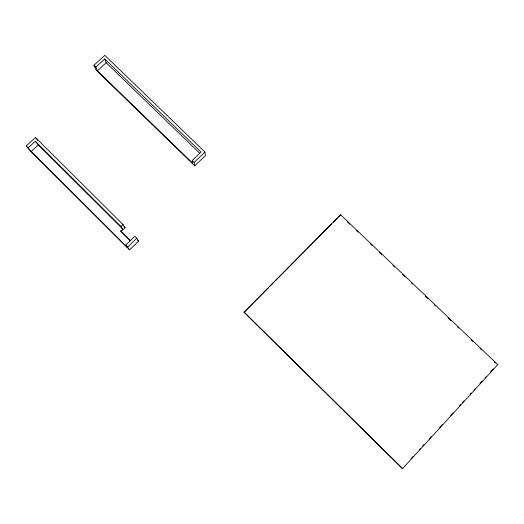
<?xml version="1.0" encoding="UTF-8"?>
<svg xmlns="http://www.w3.org/2000/svg" width="524" height="524" viewBox="0 0 524 524"><rect width="100%" height="100%" fill="white"/><g stroke="black" fill="none" stroke-linecap="round" stroke-linejoin="round"><path stroke-width="0.79" d="M244.06 312.291L340.587 214.748L497.8 364.612L402.537 468.659L244.06 312.291L268.268 287.873M340.587 214.748L338.589 216.943M410.927 458.801L413.135 456.384M419.213 449.749L420.32 448.544M422.527 446.127L424.185 444.319M429.156 438.889L431.37 436.479M439.656 427.427L442.42 424.414M450.706 415.362L452.913 412.945M459.541 405.707L460.648 404.502M462.306 402.694L463.963 400.88M470.041 394.245L471.148 393.039M473.912 390.02L475.013 388.815M479.984 383.385L482.198 380.974M484.962 377.955L486.062 376.749M490.484 371.922L493.248 368.903M269.998 286.13L274.032 282.056M275.762 280.314L279.796 276.246M280.949 275.08L331.672 223.918M333.402 222.169L337.436 218.102M26.2 145.954L31.204 151.534L127.286 247.4L125.629 245.14L134.832 236.285L136.797 238.237L138.611 241.112L129.585 249.817L30.019 150.48L26.2 145.954L35.455 137.478L123.061 224.58L125.118 227.698L121.11 231.543L130.358 240.752M129.585 249.817L127.594 247.105L136.797 238.237M194.745 165.826L205.369 155.635L204.943 152.039L104.807 55.341L93.953 65.231L96.01 70.052L194.745 165.826L194.155 162.381L192.21 160.495L201.046 152.039L104.708 58.943L95.827 67.052L97.412 70.792L192.694 163.206L192.21 160.495M121.11 231.543L120.73 230.999L122.74 229.067L121.018 226.532L123.061 224.58M194.155 162.381L204.943 152.039M31.204 151.534L38.285 145.03L35.298 141.244L28.093 147.847M97.412 70.792L106.189 62.775L104.708 58.943M497.112 364.684L497.8 364.612M347.419 221.966L349.783 224.22M356.294 230.429L358.069 232.119M370.494 243.968L372.269 245.658M379.369 252.424L381.734 254.684M392.98 265.399L394.755 267.096M402.445 274.425L404.81 276.685M411.32 282.888L412.506 284.015M425.521 296.427L427.885 298.68M434.396 304.889L435.582 306.016M448.007 317.865L450.961 320.681M457.472 326.884L458.657 328.017M471.083 339.86L472.858 341.556M479.958 348.322L481.733 350.019M494.158 361.861L495.337 362.988M106.189 62.775L199.657 153.139M93.953 65.231L95.827 67.052M244.086 312.088L402.537 468.659M123.965 226.551L125.118 227.698M137.642 240.149L138.611 241.112M35.298 141.244L121.018 226.532M38.285 145.03L122.74 229.067M120.73 230.999L130.587 240.811M125.629 245.14L127.594 247.105M35.455 137.478L37.728 140.399"/></g></svg>
